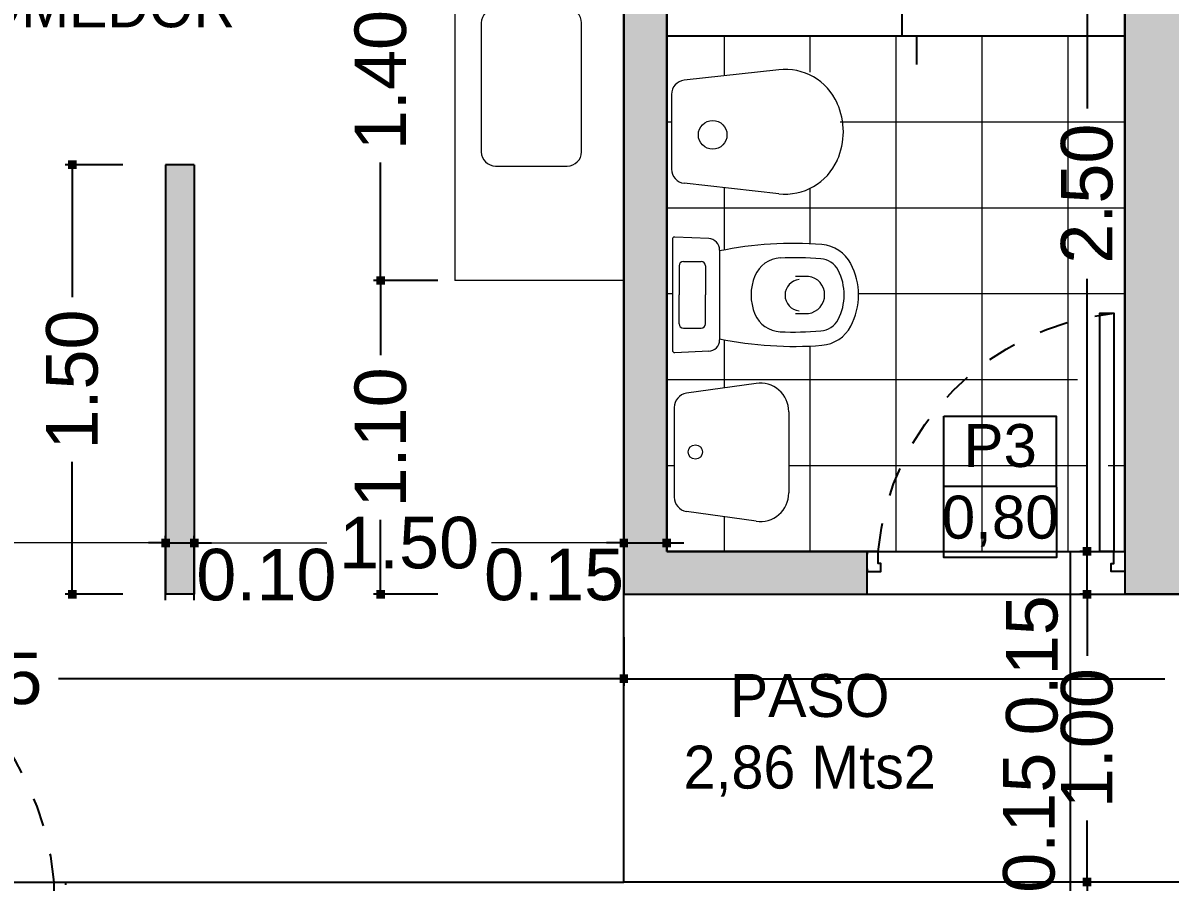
# Model space of a CAD drawing. Header units: millimetres. Extents: x 157 to 449, y 13 to 189.
# Drawn here: x 209.085 to 213.091, y 144.218 to 147.218 of the extents above; entities that cross this region are included whole.
import ezdxf

# ---------------------------------------------------------------- set-up
doc = ezdxf.new("R2010")
doc.units = ezdxf.units.MM
doc.header["$LTSCALE"] = 0.1
doc.header["$MEASUREMENT"] = 0
doc.header["$PDMODE"] = 3
doc.header["$PDSIZE"] = 0.1
doc.linetypes.add('DASHED', pattern=[0.75, 0.5, -0.25])
doc.linetypes.add('HIDDEN', pattern=[0.375, 0.25, -0.125])
doc.layers.get('DEFPOINTS').update_dxf_attribs({"color": 1})
for name, color, linetype, lineweight in [('17.Sombras', 8, 'Continuous', 5), ('ARTEFACTO', 3, 'Continuous', 15), ('MURO BAJO', 4, 'Continuous', 13), ('PISO', 8, 'Continuous', 9)]:
    doc.layers.add(name, color=color, linetype=linetype, lineweight=lineweight)
for name, color, linetype in [('5.Carpinterias', 250, 'Continuous'), ('CARP-HOJAS-PUERTAS', 2, 'Continuous'), ('CARP-MARCO-PUERTAS', 2, 'Continuous'), ('Cotas', 1, 'Continuous'), ('HATCH', 10, 'Continuous'), ('MURO', 3, 'Continuous'), ('POLILINEA SUP', 150, 'Continuous'), ('PROYECCIONES', 2, 'HIDDEN')]:
    doc.layers.add(name, color=color, linetype=linetype)
doc.styles.add('ARIAL', font='arial.ttf', dxfattribs={"height": 0.18})
doc.styles.add('Verdana', font='verdana.ttf')
doc.dimstyles.new('MARQ 100', dxfattribs={"dimscale": 0.1, "dimtxt": 1.75, "dimasz": 0.3, "dimexe": 0.25, "dimexo": 1.5, "dimtad": 0, "dimzin": 1, "dimdsep": 46, "dimtxsty": 'ARIAL', "dimblk": 'BOXFILLED', "dimcen": 2.5, "dimclrd": 8, "dimclre": 8, "dimclrt": 4, "dimazin": 0, "dimtfac": 1, "dimtmove": 2, "dimatfit": 3, "dimldrblk": 'DOTSMALL', "dimfxl": 2, "dimfxlon": 1, "dimlwd": -1, "dimarcsym": 0})

# ---------------------------------------------------------------- blocks, each defined once
blk = doc.blocks.new('_BoxFilled')
at = {"color": 0, "linetype": 'ByBlock', "lineweight": -2}
blk.add_line((-0.5, 0), (-1, 0), dxfattribs=at)
at = {"color": 0, "linetype": 'ByBlock'}
blk.add_solid([(-0.5, 0.5), (0.5, 0.5), (-0.5, -0.5), (0.5, -0.5)], dxfattribs=at)
blk = doc.blocks.new('*D215')
at = {"layer": 'Cotas', "color": 8, "lineweight": -2, "transparency": 16777216}
for p, q in [((212.8011, 145.2225), (212.7761, 145.2225)), ((212.8011, 144.2176), (212.7761, 144.2176))]:
    blk.add_line(p, q, dxfattribs=at)
at = {"layer": 'Cotas', "color": 8, "transparency": 16777216}
for p, q in [((212.8011, 145.1925), (212.8011, 145.0075)), ((212.8011, 144.2476), (212.8011, 144.4325))]:
    blk.add_line(p, q, dxfattribs=at)
at = {"layer": 'DEFPOINTS', "color": 0, "transparency": 16777216}
for p in [(212.9335, 145.2225), (212.8011, 144.2176), (212.9335, 144.2176)]:
    blk.add_point(p, dxfattribs=at)
at = {"layer": 'Cotas', "color": 8, "transparency": 16777216, "xscale": 0.03, "yscale": 0.03, "zscale": 0.03}
for p, rotation in [((212.8011, 145.2225), 90), ((212.8011, 144.2176), 270)]:
    blk.add_blockref('_BoxFilled', p, dxfattribs=dict(at, rotation=rotation))
at = {"layer": 'Cotas', "color": 4, "transparency": 16777216, "insert": (212.8011, 144.72), "char_height": 0.18, "attachment_point": 5, "rotation": 90, "style": 'ARIAL'}
blk.add_mtext('1.00', dxfattribs=at)
blk = doc.blocks.new('_DotSmall')
at = {"color": 0, "linetype": 'ByBlock', "const_width": 0.5}
blk.add_lwpolyline([(-0.0625, 0, 1), (0.0625, 0, 1)], format="xyb", close=True, dxfattribs=at)
blk = doc.blocks.new('*D216')
at = {"layer": 'Cotas', "color": 8, "transparency": 16777216}
for p, q in [((212.8011, 145.4025), (212.8011, 145.4325)), ((212.8011, 145.2225), (212.8011, 145.3725)), ((212.8011, 145.1925), (212.8011, 145.1625))]:
    blk.add_line(p, q, dxfattribs=at)
at = {"layer": 'Cotas', "color": 8, "lineweight": -2, "transparency": 16777216}
for p, q in [((212.8011, 145.3725), (212.7761, 145.3725)), ((212.8011, 145.2225), (212.7761, 145.2225))]:
    blk.add_line(p, q, dxfattribs=at)
at = {"layer": 'DEFPOINTS', "color": 0, "transparency": 16777216}
for p in [(212.8011, 145.3725), (212.9335, 145.3725), (212.9341, 145.2225)]:
    blk.add_point(p, dxfattribs=at)
at = {"layer": 'Cotas', "color": 8, "transparency": 16777216, "xscale": 0.03, "yscale": 0.03, "zscale": 0.03}
for p, rotation in [((212.8011, 145.3725), 270), ((212.8011, 145.2225), 90)]:
    blk.add_blockref('_BoxFilled', p, dxfattribs=dict(at, rotation=rotation))
at = {"layer": 'Cotas', "color": 4, "transparency": 16777216, "insert": (212.6092, 144.9746), "char_height": 0.18, "attachment_point": 5, "rotation": 90, "style": 'ARIAL'}
blk.add_mtext('0.15', dxfattribs=at)
blk = doc.blocks.new('*D188')
at = {"layer": 'Cotas', "color": 8, "lineweight": -2, "transparency": 16777216}
for p, q in [((212.8011, 147.8708), (212.7761, 147.8708)), ((212.8011, 145.3725), (212.7761, 145.3725))]:
    blk.add_line(p, q, dxfattribs=at)
at = {"layer": 'Cotas', "color": 8, "transparency": 16777216}
for p, q in [((212.8011, 147.8408), (212.8011, 146.9192)), ((212.8011, 145.4025), (212.8011, 146.3241))]:
    blk.add_line(p, q, dxfattribs=at)
at = {"layer": 'DEFPOINTS', "color": 0, "transparency": 16777216}
for p in [(212.8011, 147.8708), (212.9334, 147.8708), (212.9335, 145.3725)]:
    blk.add_point(p, dxfattribs=at)
at = {"layer": 'Cotas', "color": 8, "transparency": 16777216, "xscale": 0.03, "yscale": 0.03, "zscale": 0.03}
for p, rotation in [((212.8011, 147.8708), 90), ((212.8011, 145.3725), 270)]:
    blk.add_blockref('_BoxFilled', p, dxfattribs=dict(at, rotation=rotation))
at = {"layer": 'Cotas', "color": 4, "transparency": 16777216, "insert": (212.8011, 146.6216), "char_height": 0.18, "attachment_point": 5, "rotation": 90, "style": 'ARIAL'}
blk.add_mtext('2.50', dxfattribs=at)
blk = doc.blocks.new('*D217')
at = {"layer": 'Cotas', "color": 8, "transparency": 16777216}
for p, q in [((212.8011, 144.2476), (212.8011, 144.2776)), ((212.8011, 144.2176), (212.8011, 144.0676)), ((212.8011, 144.0376), (212.8011, 144.0076))]:
    blk.add_line(p, q, dxfattribs=at)
at = {"layer": 'Cotas', "color": 8, "lineweight": -2, "transparency": 16777216}
for p, q in [((212.8835, 144.2176), (212.7761, 144.2176)), ((212.8835, 144.0676), (212.7761, 144.0676))]:
    blk.add_line(p, q, dxfattribs=at)
at = {"layer": 'DEFPOINTS', "color": 0, "transparency": 16777216}
for p in [(213.0335, 144.2176), (212.8011, 144.0676), (213.0335, 144.0676)]:
    blk.add_point(p, dxfattribs=at)
at = {"layer": 'Cotas', "color": 8, "transparency": 16777216, "xscale": 0.03, "yscale": 0.03, "zscale": 0.03}
for p, rotation in [((212.8011, 144.2176), 270), ((212.8011, 144.0676), 90)]:
    blk.add_blockref('_BoxFilled', p, dxfattribs=dict(at, rotation=rotation))
at = {"layer": 'Cotas', "color": 4, "transparency": 16777216, "insert": (212.599, 144.4248), "char_height": 0.18, "attachment_point": 5, "rotation": 90, "style": 'ARIAL'}
blk.add_mtext('0.15', dxfattribs=at)
blk = doc.blocks.new('*D218')
at = {"layer": 'Cotas', "color": 8, "lineweight": -2, "transparency": 16777216}
for p, q in [((210.5344, 146.3184), (210.3094, 146.3184)), ((210.5344, 145.2225), (210.3094, 145.2225))]:
    blk.add_line(p, q, dxfattribs=at)
at = {"layer": 'Cotas', "color": 8, "transparency": 16777216}
for p, q in [((210.3344, 146.2884), (210.3344, 146.058)), ((210.3344, 145.2525), (210.3344, 145.483))]:
    blk.add_line(p, q, dxfattribs=at)
at = {"layer": 'DEFPOINTS', "color": 0, "transparency": 16777216}
for p in [(210.3344, 146.3184), (211.1835, 146.3184), (211.1835, 145.2225)]:
    blk.add_point(p, dxfattribs=at)
at = {"layer": 'Cotas', "color": 8, "transparency": 16777216, "xscale": 0.03, "yscale": 0.03, "zscale": 0.03}
for p, rotation in [((210.3344, 146.3184), 90), ((210.3344, 145.2225), 270)]:
    blk.add_blockref('_BoxFilled', p, dxfattribs=dict(at, rotation=rotation))
at = {"layer": 'Cotas', "color": 4, "transparency": 16777216, "insert": (210.3344, 145.7705), "char_height": 0.18, "attachment_point": 5, "rotation": 90, "style": 'ARIAL'}
blk.add_mtext('1.10', dxfattribs=at)
blk = doc.blocks.new('*D219')
at = {"layer": 'Cotas', "color": 8, "lineweight": -2, "transparency": 16777216}
for p, q in [((210.4435, 147.7184), (210.3094, 147.7184)), ((210.5344, 146.3184), (210.3094, 146.3184))]:
    blk.add_line(p, q, dxfattribs=at)
at = {"layer": 'Cotas', "color": 8, "transparency": 16777216}
for p, q in [((210.3344, 147.6884), (210.3344, 147.3059)), ((210.3344, 146.3484), (210.3344, 146.7309))]:
    blk.add_line(p, q, dxfattribs=at)
at = {"layer": 'DEFPOINTS', "color": 0, "transparency": 16777216}
for p in [(210.3344, 147.7184), (210.5935, 147.7184), (211.1835, 146.3184)]:
    blk.add_point(p, dxfattribs=at)
at = {"layer": 'Cotas', "color": 8, "transparency": 16777216, "xscale": 0.03, "yscale": 0.03, "zscale": 0.03}
for p, rotation in [((210.3344, 147.7184), 90), ((210.3344, 146.3184), 270)]:
    blk.add_blockref('_BoxFilled', p, dxfattribs=dict(at, rotation=rotation))
at = {"layer": 'Cotas', "color": 4, "transparency": 16777216, "insert": (210.3344, 147.0184), "char_height": 0.18, "attachment_point": 5, "rotation": 90, "style": 'ARIAL'}
blk.add_mtext('1.40', dxfattribs=at)
blk = doc.blocks.new('*D224')
at = {"layer": 'Cotas', "color": 8, "lineweight": -2, "transparency": 16777216}
for p, q in [((211.1835, 145.0725), (211.1835, 144.9028)), ((214.0835, 145.0725), (214.0835, 144.9028))]:
    blk.add_line(p, q, dxfattribs=at)
at = {"layer": 'Cotas', "color": 8, "transparency": 16777216}
for p, q in [((211.2135, 144.9278), (213.0729, 144.9278)), ((214.0535, 144.9278), (213.6679, 144.9278))]:
    blk.add_line(p, q, dxfattribs=at)
at = {"layer": 'DEFPOINTS', "color": 0, "transparency": 16777216}
for p in [(211.1835, 145.2225), (214.0835, 145.2225), (211.1835, 144.9278)]:
    blk.add_point(p, dxfattribs=at)
at = {"layer": 'Cotas', "color": 8, "transparency": 16777216, "xscale": 0.03, "yscale": 0.03, "zscale": 0.03, "rotation": 180}
blk.add_blockref('_BoxFilled', (211.1835, 144.9278), dxfattribs=at)
at = {"layer": 'Cotas', "color": 8, "transparency": 16777216, "xscale": 0.03, "yscale": 0.03, "zscale": 0.03}
blk.add_blockref('_BoxFilled', (214.0835, 144.9278), dxfattribs=at)
at = {"layer": 'Cotas', "color": 4, "transparency": 16777216, "insert": (213.3704, 144.9278), "char_height": 0.18, "attachment_point": 5, "style": 'ARIAL'}
blk.add_mtext('2.90', dxfattribs=at)
blk = doc.blocks.new('*D201')
at = {"layer": 'Cotas', "color": 8, "lineweight": -2, "transparency": 16777216}
for p, q in [((206.6338, 145.0906), (206.6338, 144.9028)), ((211.1835, 145.0725), (211.1835, 144.9028))]:
    blk.add_line(p, q, dxfattribs=at)
at = {"layer": 'Cotas', "color": 8, "transparency": 16777216}
for p, q in [((206.6638, 144.9278), (208.6081, 144.9278)), ((211.1535, 144.9278), (209.2092, 144.9278))]:
    blk.add_line(p, q, dxfattribs=at)
at = {"layer": 'DEFPOINTS', "color": 0, "transparency": 16777216}
for p in [(206.6338, 145.2406), (211.1835, 145.2225), (206.6338, 144.9278)]:
    blk.add_point(p, dxfattribs=at)
at = {"layer": 'Cotas', "color": 8, "transparency": 16777216, "xscale": 0.03, "yscale": 0.03, "zscale": 0.03, "rotation": 180}
blk.add_blockref('_BoxFilled', (206.6338, 144.9278), dxfattribs=at)
at = {"layer": 'Cotas', "color": 8, "transparency": 16777216, "xscale": 0.03, "yscale": 0.03, "zscale": 0.03}
blk.add_blockref('_BoxFilled', (211.1835, 144.9278), dxfattribs=at)
at = {"layer": 'Cotas', "color": 4, "transparency": 16777216, "insert": (208.9086, 144.9278), "char_height": 0.18, "attachment_point": 5, "style": 'ARIAL'}
blk.add_mtext('4.55', dxfattribs=at)
blk = doc.blocks.new('*D202')
at = {"layer": 'DEFPOINTS', "color": 0, "transparency": 16777216}
for p in [(206.6338, 145.4019), (206.6338, 144.5708), (209.5835, 144.5708)]:
    blk.add_point(p, dxfattribs=at)
at = {"layer": 'MURO BAJO', "color": 8, "lineweight": -2, "transparency": 16777216}
for p, q in [((206.6338, 145.2019), (206.6338, 145.4269)), ((209.5835, 145.2019), (209.5835, 145.4269))]:
    blk.add_line(p, q, dxfattribs=at)
at = {"layer": 'MURO BAJO', "color": 8, "transparency": 16777216}
for p, q in [((206.6638, 145.4019), (207.8102, 145.4019)), ((209.5535, 145.4019), (208.4071, 145.4019))]:
    blk.add_line(p, q, dxfattribs=at)
at = {"layer": 'MURO BAJO', "color": 8, "transparency": 16777216, "xscale": 0.03, "yscale": 0.03, "zscale": 0.03, "rotation": 180}
blk.add_blockref('_BoxFilled', (206.6338, 145.4019), dxfattribs=at)
at = {"layer": 'MURO BAJO', "color": 8, "transparency": 16777216, "xscale": 0.03, "yscale": 0.03, "zscale": 0.03}
blk.add_blockref('_BoxFilled', (209.5835, 145.4019), dxfattribs=at)
at = {"layer": 'MURO BAJO', "color": 4, "transparency": 16777216, "insert": (208.1086, 145.4019), "char_height": 0.18, "attachment_point": 5, "style": 'ARIAL'}
blk.add_mtext('2.95', dxfattribs=at)
blk = doc.blocks.new('*D203')
at = {"layer": 'DEFPOINTS', "color": 0, "transparency": 16777216}
for p in [(211.1835, 145.4019), (209.6835, 144.5708), (211.1835, 144.5708)]:
    blk.add_point(p, dxfattribs=at)
at = {"layer": 'MURO BAJO', "color": 8, "lineweight": -2, "transparency": 16777216}
for p, q in [((209.6835, 145.2019), (209.6835, 145.4269)), ((211.1835, 145.2019), (211.1835, 145.4269))]:
    blk.add_line(p, q, dxfattribs=at)
at = {"layer": 'MURO BAJO', "color": 8, "transparency": 16777216}
for p, q in [((209.7135, 145.4019), (210.146, 145.4019)), ((211.1535, 145.4019), (210.721, 145.4019))]:
    blk.add_line(p, q, dxfattribs=at)
at = {"layer": 'MURO BAJO', "color": 8, "transparency": 16777216, "xscale": 0.03, "yscale": 0.03, "zscale": 0.03, "rotation": 180}
blk.add_blockref('_BoxFilled', (209.6835, 145.4019), dxfattribs=at)
at = {"layer": 'MURO BAJO', "color": 8, "transparency": 16777216, "xscale": 0.03, "yscale": 0.03, "zscale": 0.03}
blk.add_blockref('_BoxFilled', (211.1835, 145.4019), dxfattribs=at)
at = {"layer": 'MURO BAJO', "color": 4, "transparency": 16777216, "insert": (210.4335, 145.4019), "char_height": 0.18, "attachment_point": 5, "style": 'ARIAL'}
blk.add_mtext('1.50', dxfattribs=at)
blk = doc.blocks.new('*D247')
at = {"layer": 'Cotas', "color": 8, "lineweight": -2, "transparency": 16777216}
for p, q in [((209.4335, 146.7225), (209.2324, 146.7225)), ((209.4335, 145.2225), (209.2324, 145.2225))]:
    blk.add_line(p, q, dxfattribs=at)
at = {"layer": 'Cotas', "color": 8, "transparency": 16777216}
for p, q in [((209.2574, 146.6925), (209.2574, 146.26)), ((209.2574, 145.2525), (209.2574, 145.685))]:
    blk.add_line(p, q, dxfattribs=at)
at = {"layer": 'DEFPOINTS', "color": 0, "transparency": 16777216}
for p in [(209.2574, 146.7225), (209.5835, 146.7225), (209.5835, 145.2225)]:
    blk.add_point(p, dxfattribs=at)
at = {"layer": 'Cotas', "color": 8, "transparency": 16777216, "xscale": 0.03, "yscale": 0.03, "zscale": 0.03}
for p, rotation in [((209.2574, 146.7225), 90), ((209.2574, 145.2225), 270)]:
    blk.add_blockref('_BoxFilled', p, dxfattribs=dict(at, rotation=rotation))
at = {"layer": 'Cotas', "color": 4, "transparency": 16777216, "insert": (209.2574, 145.9725), "char_height": 0.18, "attachment_point": 5, "rotation": 90, "style": 'ARIAL'}
blk.add_mtext('1.50', dxfattribs=at)
blk = doc.blocks.new('*D248')
at = {"layer": 'Cotas', "color": 8, "lineweight": -2, "transparency": 16777216}
for p, q in [((209.5835, 145.3725), (209.5835, 145.4269)), ((209.6835, 145.3725), (209.6835, 145.4269))]:
    blk.add_line(p, q, dxfattribs=at)
at = {"layer": 'Cotas', "color": 8, "transparency": 16777216}
for p, q in [((209.5535, 145.4019), (209.5235, 145.4019)), ((209.5835, 145.4019), (209.6835, 145.4019)), ((209.7135, 145.4019), (209.7435, 145.4019))]:
    blk.add_line(p, q, dxfattribs=at)
at = {"layer": 'DEFPOINTS', "color": 0, "transparency": 16777216}
for p in [(209.6835, 145.4019), (209.5835, 145.2225), (209.6835, 145.2225)]:
    blk.add_point(p, dxfattribs=at)
at = {"layer": 'Cotas', "color": 8, "transparency": 16777216, "xscale": 0.03, "yscale": 0.03, "zscale": 0.03}
blk.add_blockref('_BoxFilled', (209.5835, 145.4019), dxfattribs=at)
at = {"layer": 'Cotas', "color": 8, "transparency": 16777216, "xscale": 0.03, "yscale": 0.03, "zscale": 0.03, "rotation": 180}
blk.add_blockref('_BoxFilled', (209.6835, 145.4019), dxfattribs=at)
at = {"layer": 'Cotas', "color": 4, "transparency": 16777216, "insert": (209.9353, 145.29), "char_height": 0.18, "attachment_point": 5, "style": 'ARIAL'}
blk.add_mtext('0.10', dxfattribs=at)
blk = doc.blocks.new('*D249')
at = {"layer": 'Cotas', "color": 8, "lineweight": -2, "transparency": 16777216}
for p, q in [((211.1835, 145.4019), (211.1835, 145.4269)), ((211.3335, 145.4019), (211.3335, 145.4269))]:
    blk.add_line(p, q, dxfattribs=at)
at = {"layer": 'Cotas', "color": 8, "transparency": 16777216}
for p, q in [((211.1535, 145.4019), (211.1235, 145.4019)), ((211.1835, 145.4019), (211.3335, 145.4019)), ((211.3635, 145.4019), (211.3935, 145.4019))]:
    blk.add_line(p, q, dxfattribs=at)
at = {"layer": 'DEFPOINTS', "color": 0, "transparency": 16777216}
for p in [(211.1835, 145.3869), (211.3335, 145.4019), (211.3335, 145.3869)]:
    blk.add_point(p, dxfattribs=at)
at = {"layer": 'Cotas', "color": 8, "transparency": 16777216, "xscale": 0.03, "yscale": 0.03, "zscale": 0.03}
blk.add_blockref('_BoxFilled', (211.1835, 145.4019), dxfattribs=at)
at = {"layer": 'Cotas', "color": 8, "transparency": 16777216, "xscale": 0.03, "yscale": 0.03, "zscale": 0.03, "rotation": 180}
blk.add_blockref('_BoxFilled', (211.3335, 145.4019), dxfattribs=at)
at = {"layer": 'Cotas', "color": 4, "transparency": 16777216, "insert": (210.9399, 145.2907), "char_height": 0.18, "attachment_point": 5, "style": 'ARIAL'}
blk.add_mtext('0.15', dxfattribs=at)
blk = doc.blocks.new('puerta .80')
at = {"layer": 'CARP-HOJAS-PUERTAS'}
blk.add_lwpolyline([(0, 0.0388), (0, 0.0875), (-0.8315, 0.0875), (-0.8315, 0.0388), (0, 0.0388)], dxfattribs=at)
at = {"layer": 'CARP-MARCO-PUERTAS'}
for points in [[(0.0609, 0.9), (0.0703, 0.9), (0.0703, 0.8612), (0.0703, 0.8612), (0.0703, 0.8519), (0.0422, 0.8519), (0.0422, 0.8612), (0, 0.8612), (0, 0.9), (0.0094, 0.9)], [(0.0609, 0), (0.0703, 0), (0.0703, 0.0388), (0.0703, 0.0388), (0.0703, 0.0481), (0.0422, 0.0481), (0.0422, 0.0388), (0, 0.0388), (0, 0), (0.0094, 0)]]:
    blk.add_lwpolyline(points, dxfattribs=at)
at = {"layer": 'PROYECCIONES', "color": 1, "linetype": 'DASHED', "ltscale": 0.3}
blk.add_arc((0.0855, -0.0567), 0.9219, 95.3188, 174.0567, dxfattribs=at)
blk = doc.blocks.new('puerta .90')
at = {"layer": 'CARP-HOJAS-PUERTAS'}
blk.add_lwpolyline([(0, 0.0388), (0, 0.0934), (-0.9326, 0.0934), (-0.9326, 0.0388), (0, 0.0388)], dxfattribs=at)
at = {"layer": 'CARP-MARCO-PUERTAS'}
for points in [[(0.0609, 1), (0.0703, 1), (0.0703, 0.9612), (0.0703, 0.9612), (0.0703, 0.9519), (0.0422, 0.9519), (0.0422, 0.9612), (0, 0.9612), (0, 1), (0.0094, 1)], [(0.0609, 0), (0.0703, 0), (0.0703, 0.0388), (0.0703, 0.0388), (0.0703, 0.0481), (0.0422, 0.0481), (0.0422, 0.0388), (0, 0.0388), (0, 0), (0.0094, 0)]]:
    blk.add_lwpolyline(points, dxfattribs=at)
at = {"layer": 'PROYECCIONES', "color": 1, "linetype": 'DASHED', "ltscale": 0.3}
blk.add_arc((0.0959, -0.0683), 1.034, 95.3188, 174.0567, dxfattribs=at)

msp = doc.modelspace()

# ---------------------------------------------------------------- hatches: boundary and pattern name
at = {"layer": 'Cotas'}
h = msp.add_hatch(dxfattribs=at)
h.set_pattern_fill('ANGLE', color=252)
h.set_pattern_definition([(0, (-3859.516, -1574.1886), (0, 6.985), [5.08, -1.905]), (90, (-3859.516, -1574.1886), (-6.985, 4e-16), [5.08, -1.905])])
h.paths.add_polyline_path([(209.5835, 149.0176), (206.3339, 149.0176), (206.3335, 142.1177), (206.5338, 142.1177), (206.5338, 143.9176), (209.2335, 143.9176), (209.2334, 142.8676), (209.2335, 140.7676), (216.3335, 140.7676), (216.3335, 145.4225), (213.1335, 145.4225), (213.1335, 148.0208), (211.3334, 148.0208), (211.3335, 149.0176), (210.4171, 149.0176), (210.4171, 148.7176), (211.1835, 148.7176), (211.1835, 144.2177), (206.6338, 144.2176), (206.6339, 148.7177), (209.5835, 148.7177)])
h.paths.add_polyline_path([(211.3335, 147.8708), (212.9334, 147.8708), (212.9334, 145.3725), (212.1335, 145.3725), (212.1335, 145.2225), (213.0335, 145.2225), (214.0335, 145.2225), (214.0335, 144.2176), (213.9835, 144.2176), (213.9835, 144.0676), (214.1835, 144.0676), (214.1835, 145.2225), (216.1835, 145.2225), (216.1835, 141.0676), (213.1835, 141.0676), (213.1835, 144.0676), (213.1835, 144.2176), (213.0335, 144.2176), (213.0335, 141.0676), (209.5335, 141.0676), (209.5335, 144.0676), (213.0335, 144.0676), (213.0335, 144.2176), (213.1835, 144.2176), (213.1835, 144.0676), (213.9835, 144.0676), (213.9835, 144.2176), (214.0335, 144.2176), (214.0335, 145.2225), (212.9335, 145.2225), (212.1335, 145.2225), (212.1335, 145.3725), (211.3335, 145.3725)], flags=16)
h.paths.add_polyline_path([(211.3946, 147.0178), (211.7243, 147.0544, -0.32659), (211.9291, 146.937, -0.212509), (211.9291, 146.7388, -0.32659), (211.7243, 146.6213), (211.3946, 146.6579, -0.382162), (211.3501, 146.7076), (211.3501, 146.9681, -0.382162)], flags=0)
h.paths.add_polyline_path([(211.5438, 146.8271, -1), (211.4438, 146.8271, -1)], flags=0)
h.paths.add_polyline_path([(211.4798, 146.4649, -0.400971), (211.518, 146.4249), (211.518, 146.4215, -0.070581), (211.8753, 146.4439, -0.258252), (211.9763, 146.3771, -0.245492), (211.9763, 146.1591, -0.258252), (211.8753, 146.0924, -0.070581), (211.518, 146.1148), (211.518, 146.1114, -0.400971), (211.4798, 146.0714), (211.3614, 146.0666, -0.406523), (211.353, 146.074), (211.353, 146.4623, -0.427581), (211.3614, 146.4703)], flags=0)
h.paths.add_polyline_path([(211.3915, 146.3842), (211.4531, 146.3842, -0.414214), (211.4682, 146.3691), (211.4682, 146.2681), (211.4682, 146.1672, -0.414214), (211.4531, 146.1521), (211.3915, 146.1521, -0.414214), (211.3765, 146.1672), (211.3765, 146.2681), (211.3765, 146.3691, -0.414214)], flags=0)
h.paths.add_polyline_path([(211.7319, 146.397, -0.028516), (211.8713, 146.394, -0.258252), (211.9319, 146.354, -0.245492), (211.9319, 146.1823, -0.258252), (211.8713, 146.1422, -0.028516), (211.7319, 146.1393, -0.297481), (211.6408, 146.2021, -0.197676), (211.6408, 146.3342, -0.297481)], flags=0)
h.paths.add_polyline_path([(211.4025, 145.9245), (211.6454, 145.9592, -0.456412), (211.7596, 145.8602), (211.7596, 145.5765, -0.456412), (211.6454, 145.4775), (211.4025, 145.5122, -0.373238), (211.3596, 145.5617), (211.3596, 145.875, -0.373238)], flags=0)
h.paths.add_polyline_path([(211.4584, 145.7195, -1), (211.4084, 145.7195, -1)], flags=0)
h.paths.add_polyline_path([(209.5335, 143.77), (210.0335, 143.77), (210.0335, 143.2676), (211.5335, 143.2676), (211.5335, 141.8676), (210.0335, 141.8676), (210.0335, 141.3676), (209.5335, 141.3676), (209.5335, 141.8676), (209.5335, 143.2676)], flags=16)
h.paths.add_polyline_path([(214.2035, 145.2025), (216.1635, 145.2025), (216.1635, 144.6825), (214.2035, 144.6825)], flags=0)
h.paths.add_polyline_path([(212.4935, 143.0439), (213.0135, 143.0439), (213.0135, 141.0839), (212.4935, 141.0839)], flags=0)
h.paths.add_polyline_path([(213.1934, 143.079), (214.0934, 143.079), (214.0934, 141.579), (214.5934, 141.579), (214.5934, 141.079), (214.0934, 141.079), (213.1934, 141.079)], flags=0)
h.paths.add_polyline_path([(215.2683, 143.079), (216.1683, 143.079), (216.1683, 141.079), (215.2683, 141.079), (214.7683, 141.079), (214.7683, 141.579), (215.2683, 141.579)], flags=0)
at = {"layer": 'HATCH'}
h = msp.add_hatch(color=256, dxfattribs=at)
h.dxf.hatch_style = 1
h.paths.add_polyline_path([(209.6835, 146.7225), (209.5835, 146.7225), (209.5835, 145.2225), (209.6835, 145.2225)])
h.paths.add_polyline_path([(211.3335, 147.8708), (211.7334, 147.8708), (211.7334, 148.0208), (211.3335, 148.0208), (211.3334, 148.0208), (211.3335, 149.0176), (210.4833, 149.0168), (210.4833, 148.7176), (211.1835, 148.7176), (211.1835, 148.7176), (211.1835, 145.2225), (212.0335, 145.2225), (212.0335, 145.3725), (211.3335, 145.3725)])
h.paths.add_polyline_path([(213.1334, 148.0208), (212.9334, 148.0208), (212.9335, 145.2225), (214.0835, 145.2225), (214.0835, 144.2176), (214.0835, 144.0676), (214.2335, 144.0676), (214.2335, 145.2225), (216.1835, 145.2225), (216.1835, 141.0676), (215.2835, 141.0676), (215.2835, 140.7676), (216.3335, 140.7676), (216.3335, 145.4225), (213.1335, 145.4225)])
h.paths.add_polyline_path([(216.4835, 145.4225), (216.3335, 145.4225), (216.3335, 140.7676), (216.4835, 140.7676)])

# ---------------------------------------------------------------- linework, layer by layer
msp.add_line((211.3335, 147.1725), (212.9285, 147.1725))
at = {"layer": '17.Sombras', "ltscale": 0.5}
msp.add_line((213.0335, 145.2225), (212.0335, 145.2225), dxfattribs=at)
at = {"layer": '5.Carpinterias', "ltscale": 0.02}
msp.add_line((212.3007, 145.6007), (212.6937, 145.6007), dxfattribs=at)
at = {"layer": '5.Carpinterias'}
msp.add_line((212.3007, 145.6007), (212.6937, 145.6007), dxfattribs=at)
msp.add_lwpolyline([(212.3008, 145.8451), (212.6937, 145.8451), (212.6939, 145.3512), (212.3007, 145.3512)], close=True, dxfattribs=at)
at = {"layer": 'ARTEFACTO'}
for p, q in [((210.5935, 147.7184), (210.5935, 146.3184)), ((210.6857, 147.2179), (210.6857, 146.7679)), ((211.0357, 146.7679), (211.0357, 147.2179)), ((211.7243, 147.0544), (211.3946, 147.0178)), ((211.3501, 146.9681), (211.3501, 146.7076)), ((210.7357, 146.7179), (210.9857, 146.7179)), ((211.7243, 146.6213), (211.3946, 146.6579)), ((211.353, 146.4623), (211.353, 146.074)), ((211.4798, 146.4649), (211.3614, 146.4703)), ((211.518, 146.4249), (211.518, 146.1114)), ((211.3765, 146.3691), (211.3765, 146.2681)), ((211.3915, 146.3842), (211.4531, 146.3842)), ((211.4682, 146.3691), (211.4682, 146.2681)), ((211.7834, 146.333), (211.8286, 146.333)), ((211.1835, 146.3184), (210.5935, 146.3184)), ((211.3765, 146.1672), (211.3765, 146.2681)), ((211.4682, 146.1672), (211.4682, 146.2681)), ((211.7834, 146.2033), (211.8286, 146.2033)), ((211.3915, 146.1521), (211.4531, 146.1521)), ((211.4798, 146.0714), (211.3614, 146.066)), ((211.6454, 145.9592), (211.4025, 145.9245)), ((211.3596, 145.875), (211.3596, 145.5617)), ((211.7596, 145.8602), (211.7596, 145.5765)), ((211.6454, 145.4775), (211.4025, 145.5122))]:
    msp.add_line(p, q, dxfattribs=at)
for centre, radius in [((211.4938, 146.8271), 0.05), ((211.4334, 145.7195), 0.025)]:
    msp.add_circle(centre, radius, dxfattribs=at)
for centre, radius, start, end in [((210.7357, 147.2179), 0.05, 90, 180), ((210.9857, 147.2179), 0.05, 360, 90), ((211.7464, 146.8557), 0.2, 23.9982, 96.3402), ((211.4001, 146.9681), 0.05, 96.3402, 180), ((211.7064, 146.8379), 0.2437, 336.0018, 23.9982), ((210.7357, 146.7679), 0.05, 180, 270), ((210.9857, 146.7679), 0.05, 270, 0), ((211.7464, 146.8201), 0.2, 263.6598, 336.0018), ((211.4001, 146.7076), 0.05, 180, 263.6598), ((211.361, 146.4623), 0.008, 94.111, 180), ((211.361, 146.4623), 0.008, 87.3974, 94.111), ((211.478, 146.4249), 0.04, 0, 87.3974), ((211.7754, 145.1736), 1.2742, 85.5072, 101.6563), ((211.8655, 146.3193), 0.125, 27.5857, 85.5072), ((211.3915, 146.3691), 0.0151, 90, 180), ((211.4531, 146.3691), 0.0151, 0, 90), ((211.7345, 146.2959), 0.1012, 92.7072, 157.2321), ((211.7754, 145.1736), 1.2242, 85.5072, 92.1425), ((211.8655, 146.3193), 0.075, 27.5857, 85.5072), ((211.7676, 146.2681), 0.2354, 332.4143, 27.5857), ((211.8014, 146.2681), 0.1736, 157.3386, 202.6614), ((211.8193, 146.2681), 0.0655, 278.137, 81.863), ((211.7676, 146.2681), 0.1854, 332.4143, 27.5857), ((211.8018, 146.2671), 0.0553, 96.4089, 263.5911), ((211.7345, 146.2404), 0.1012, 202.7679, 267.2928), ((211.8655, 146.217), 0.075, 274.4928, 332.4143), ((211.3915, 146.1672), 0.0151, 180, 270), ((211.4531, 146.1672), 0.0151, 270, 0), ((211.7754, 147.3626), 1.2242, 267.8575, 274.4928), ((211.8655, 146.217), 0.125, 274.4928, 332.4143), ((211.478, 146.1114), 0.04, 272.6026, 0), ((211.7754, 147.3626), 1.2742, 258.3437, 274.4928), ((211.361, 146.0746), 0.008, 184.111, 270), ((211.6596, 145.8602), 0.1, 0, 98.1301), ((211.4096, 145.875), 0.05, 98.1301, 180), ((211.6596, 145.5765), 0.1, 261.8699, 0), ((211.4096, 145.5617), 0.05, 180, 261.8699)]:
    msp.add_arc(centre, radius, start, end, dxfattribs=at)
at = {"layer": 'MURO', "ltscale": 0.5}
for p, q in [((211.1835, 148.7176), (211.1835, 145.2225)), ((211.3335, 145.3725), (211.3335, 147.8708)), ((209.5835, 146.7225), (209.5835, 145.2225)), ((209.6835, 146.7225), (209.6835, 145.2225)), ((212.0335, 145.3725), (211.3335, 145.3725)), ((212.0335, 145.2225), (212.0335, 145.3725)), ((211.1835, 145.2225), (212.0335, 145.2225))]:
    msp.add_line(p, q, dxfattribs=at)
at = {"layer": 'MURO'}
for p, q in [((212.9334, 148.0208), (212.9335, 145.2225)), ((212.156, 147.1725), (212.156, 147.2725)), ((212.156, 147.1725), (212.206, 147.1725)), ((212.206, 147.1725), (212.206, 147.0725)), ((209.6835, 146.7225), (209.5835, 146.7225)), ((209.6835, 145.2225), (209.5835, 145.2225)), ((214.0835, 145.2225), (212.9335, 145.2225))]:
    msp.add_line(p, q, dxfattribs=at)
at = {"layer": 'PISO', "ltscale": 0.5}
for p, q in [((211.5335, 147.1725), (211.5335, 147.0332)), ((211.8335, 147.1725), (211.8335, 147.0459)), ((212.1335, 147.1725), (212.1335, 145.3725)), ((212.4335, 147.1725), (212.4335, 145.3725)), ((212.7335, 147.1725), (212.7335, 145.3725)), ((212.9335, 147.1725), (212.9335, 145.3725)), ((211.3335, 146.8725), (211.3501, 146.8725)), ((211.9394, 146.8725), (212.9335, 146.8725)), ((211.5335, 146.6425), (211.5335, 146.4246)), ((211.8335, 146.64), (211.8335, 146.4465)), ((211.3335, 146.5725), (212.9335, 146.5725)), ((211.3335, 146.2725), (211.353, 146.2725)), ((212.003, 146.2725), (212.9335, 146.2725)), ((211.5335, 146.1117), (211.5335, 145.9432)), ((211.8335, 146.0898), (211.8335, 145.3725)), ((211.3335, 145.9725), (212.7683, 145.9725)), ((211.3335, 145.6725), (211.3596, 145.6725)), ((211.7596, 145.6725), (212.8011, 145.6725)), ((212.1801, 145.6725), (212.1801, 145.6725)), ((212.8746, 145.6725), (212.9335, 145.6725)), ((211.5335, 145.4935), (211.5335, 145.3725))]:
    msp.add_line(p, q, dxfattribs=at)
at = {"layer": 'POLILINEA SUP'}
for points in [[(206.6338, 144.2176), (211.1835, 144.2177), (211.1835, 148.7176), (206.6339, 148.7177)], [(211.1835, 148.7176), (206.6338, 148.7176), (206.6338, 144.2176), (211.1835, 144.2176)], [(211.3335, 145.3725), (212.9334, 145.3725), (212.9334, 147.8708), (211.3335, 147.8708)], [(211.1835, 145.2225), (214.0835, 145.2225), (214.0835, 144.2176), (211.1835, 144.2176)]]:
    msp.add_lwpolyline(points, close=True, dxfattribs=at)

# ---------------------------------------------------------------- block references
at = {"layer": 'CARP-HOJAS-PUERTAS', "color": 2, "xscale": -1, "rotation": 90}
msp.add_blockref('puerta .80', (212.9334, 145.3725), dxfattribs=at)
at = {"layer": 'CARP-HOJAS-PUERTAS', "color": 2, "rotation": 270}
msp.add_blockref('puerta .90', (208.2335, 144.2176), dxfattribs=at)

# ---------------------------------------------------------------- texts
at = {"color": 2, "char_height": 0.15, "attachment_point": 1}
for s, insert, width in [('ESTAR - COCINA - COMEDOR\\P\\pxqc;20.47mt2', (206.9729, 147.3527), 3.073737), ('\\pxqc;PASO\\P2,86 Mts2', (211.0217, 144.9441), 1.621673)]:
    msp.add_mtext(s, dxfattribs=dict(at, insert=insert, width=width))
at = {"layer": '5.Carpinterias', "ltscale": 0.02, "insert": (212.2421, 145.6031), "char_height": 0.15, "width": 0.511515, "attachment_point": 4, "rotation": 0.0007, "style": 'Verdana'}
msp.add_mtext('\\pxqc;{\\fArial|b0|i0|c0|p34;P3\\P0,80}', dxfattribs=at)

# ---------------------------------------------------------------- dimensions: what is measured, and where the dimension line sits
at = {"layer": 'Cotas'}
for base, p1, p2, picture, middle in [((212.8011, 147.8708), (212.9335, 145.3725), (212.9334, 147.8708), '*D188', (212.8011, 146.6216)), ((210.3344, 147.7184), (211.1835, 146.3184), (210.5935, 147.7184), '*D219', (210.3344, 147.0184)), ((209.2574, 146.7225), (209.5835, 145.2225), (209.5835, 146.7225), '*D247', (209.2574, 145.9725)), ((210.3344, 146.3184), (211.1835, 145.2225), (211.1835, 146.3184), '*D218', (210.3344, 145.7705)), ((212.8011, 144.2176), (212.9335, 145.2225), (212.9335, 144.2176), '*D215', (212.8011, 144.72))]:
    dim = msp.add_linear_dim(base=base, p1=p1, p2=p2, angle=90, dimstyle='MARQ 100', dxfattribs=at)
    dim.commit()
    dim.dimension.update_dxf_attribs({"geometry": picture, "text_midpoint": middle})
for base, p1, p2, picture, middle in [((209.6835, 145.4019), (209.5835, 145.2225), (209.6835, 145.2225), '*D248', (209.9353, 145.29)), ((211.3335, 145.4019), (211.1835, 145.3869), (211.3335, 145.3869), '*D249', (210.9399, 145.2907)), ((211.1835, 144.9278), (214.0835, 145.2225), (211.1835, 145.2225), '*D224', (213.3704, 144.9278))]:
    dim = msp.add_linear_dim(base=base, p1=p1, p2=p2, dimstyle='MARQ 100', dxfattribs=at)
    dim.commit()
    dim.dimension.update_dxf_attribs({"geometry": picture, "text_midpoint": middle, "dimtype": 160})
for base, p1, p2, picture, middle in [((212.8011, 145.3725), (212.9341, 145.2225), (212.9335, 145.3725), '*D216', (212.6092, 144.9746)), ((212.8011, 144.0676), (213.0335, 144.2176), (213.0335, 144.0676), '*D217', (212.599, 144.4248))]:
    dim = msp.add_linear_dim(base=base, p1=p1, p2=p2, angle=90, dimstyle='MARQ 100', dxfattribs=at)
    dim.commit()
    dim.dimension.update_dxf_attribs({"geometry": picture, "text_midpoint": middle, "dimtype": 160})
dim = msp.add_linear_dim(base=(206.6338, 144.9278), p1=(211.1835, 145.2225), p2=(206.6338, 145.2406), dimstyle='MARQ 100', dxfattribs=at)
dim.commit()
dim.dimension.update_dxf_attribs({"geometry": '*D201', "text_midpoint": (208.9086, 144.9278)})
at = {"layer": 'MURO BAJO'}
for base, p1, p2, picture, middle in [((206.6338, 145.4019), (209.5835, 144.5708), (206.6338, 144.5708), '*D202', (208.1086, 145.4019)), ((211.1835, 145.4019), (209.6835, 144.5708), (211.1835, 144.5708), '*D203', (210.4335, 145.4019))]:
    dim = msp.add_linear_dim(base=base, p1=p1, p2=p2, dimstyle='MARQ 100', dxfattribs=at)
    dim.commit()
    dim.dimension.update_dxf_attribs({"geometry": picture, "text_midpoint": middle})

doc.saveas('drawing.dxf')
